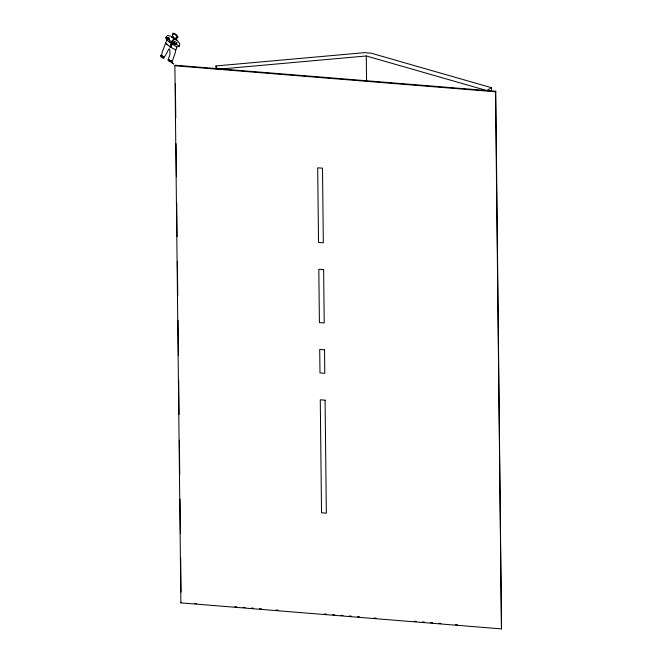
<?xml version="1.0" encoding="UTF-8"?>
<svg xmlns="http://www.w3.org/2000/svg" width="662" height="662" viewBox="0 0 662 662"><rect width="100%" height="100%" fill="white"/><g stroke="black" fill="none" stroke-linecap="round" stroke-linejoin="round"><path stroke-width="0.99" d="M171.177 43.493L170.076 46.994L175.496 49.65L175.587 51.76L172.327 61.127L171.532 61.326L168.578 59.398L168.032 60.11L173.725 64.082L170.804 61.21L169.58 61.119M177.06 38.048L177.962 37.072L177.805 36.377C176.58 34.937 174.801 32.918 172.923 33.241C172.186 35.144 172.128 39.141 175.173 39.166L177.242 37.386L176.572 38.082M176.373 44.851C172.782 43.419 161.487 39.886 167.726 35.425L172.716 36.774M168.984 41.623L176.704 46.977L176.15 49.7L175.496 49.65M169.48 40.25L168.951 37.618M176.704 46.977L179.344 46.357L179.799 43.717L176.009 38.801M175.538 44.577L177.085 42.517M166.708 40.217L162.165 52.215C162.322 55.922 157.672 55.823 163.87 58.546L163.878 57.313M170.986 47.565L172.062 44.164M172.443 34.267L172.583 35.5M176.522 39.828L176.315 40.299L174.313 38.859M175.637 44.222L171.764 41.64L173.692 38.917M161.214 55.749L162.132 55.848M163.175 57.131L162.744 56.419M179.344 46.357L176.034 43.791M174.892 65.761L175.173 65.224L495.772 91.257L501.49 628.9L180.892 602.875L174.892 65.761L495.49 91.786L495.772 91.257M180.892 602.875L181.165 602.337M172.633 42.103L174.032 39.298L175.074 39.207M168.504 39.29L166.898 37.502L168.14 38.255M165.781 37.32L166.965 37.593M491.535 90.818L491.494 87.715L486.736 90.537L366.285 55.972L218.543 69.196M172.352 36.824L171.35 36.998L172.923 37.966M171.532 61.326C164.581 62.029 170.928 56.436 169.911 52.406C169.861 40.399 164.937 63.593 161.9 55.6L161.156 55.376M170.266 60.739L170.937 61.227M216.002 69.055L215.961 65.952L364.729 52.637L371.043 53.15L491.494 87.715M176.878 37.833C177.565 35.98 173.436 32.148 172.525 34.912M175.976 38.313L173.899 37.717L172.79 36.22M194.57 603.421L196.631 603.595M234.77 606.69L236.839 606.855M243.02 607.36L245.081 607.526M251.27 608.03L253.331 608.196M259.512 608.701L261.573 608.866M276.004 610.033L278.073 610.207M324.454 613.972L326.523 614.137M332.705 614.642L334.765 614.808M340.955 615.312L343.015 615.478M349.197 615.974L351.257 616.148M357.447 616.645L359.507 616.818M373.939 617.985L375.999 618.151M414.147 621.254L416.208 621.419M422.389 621.924L424.45 622.09M430.639 622.586L432.7 622.76M438.881 623.256L440.95 623.43M455.382 624.597L457.442 624.763M170.333 60.838L171.607 61.508M167.006 38.793L171.764 41.64M161.669 55.807L162.968 56.75M167.693 44.801L165.359 43.311M161.478 55.774L162.016 56.063M175.811 43.973L174.048 42.79L174.611 41.367L176.762 42.831M160.916 55.74L163.638 57.561M170.655 60.499L172.401 62.352M170.117 46.82L165.492 42.972M167.031 37.684L166.609 37.552L168.165 39.29M167.428 38.396L166.716 37.966L167.618 39.041M169.513 60.689L169.033 59.762M162.686 56.527L163.158 57.031M171.615 61.657L171.053 60.805M168.992 38.984L167.792 37.726L168.653 39.017M215.961 65.952L217.517 69.287M495.49 91.786L501.49 628.9M366.285 55.972L366.558 80.781M175.38 83.817L175.761 117.902M176.051 143.728L176.415 176.779M176.704 202.605L177.085 236.69M177.366 261.473L177.747 295.566M178.02 320.35L178.409 355.469M178.69 380.261L179.071 414.346M179.361 440.172L179.741 474.257M180.014 499.049L180.395 533.133M180.676 557.925L181.057 592.01M172.335 41.185L172.658 41.516L172.335 41.185M171.028 44.743L171.35 45.074L171.028 44.743M322.493 168.214L317.686 167.825L318.521 242.4L323.329 242.788L322.493 168.214M323.627 269.649L318.819 269.26L319.415 322.584L324.223 322.982L323.627 269.649M324.521 349.834L319.713 349.445L319.978 372.929L324.785 373.327L324.521 349.834M325.083 400.179L320.276 399.79L321.533 512.769L326.341 513.158L325.083 400.179"/></g></svg>
